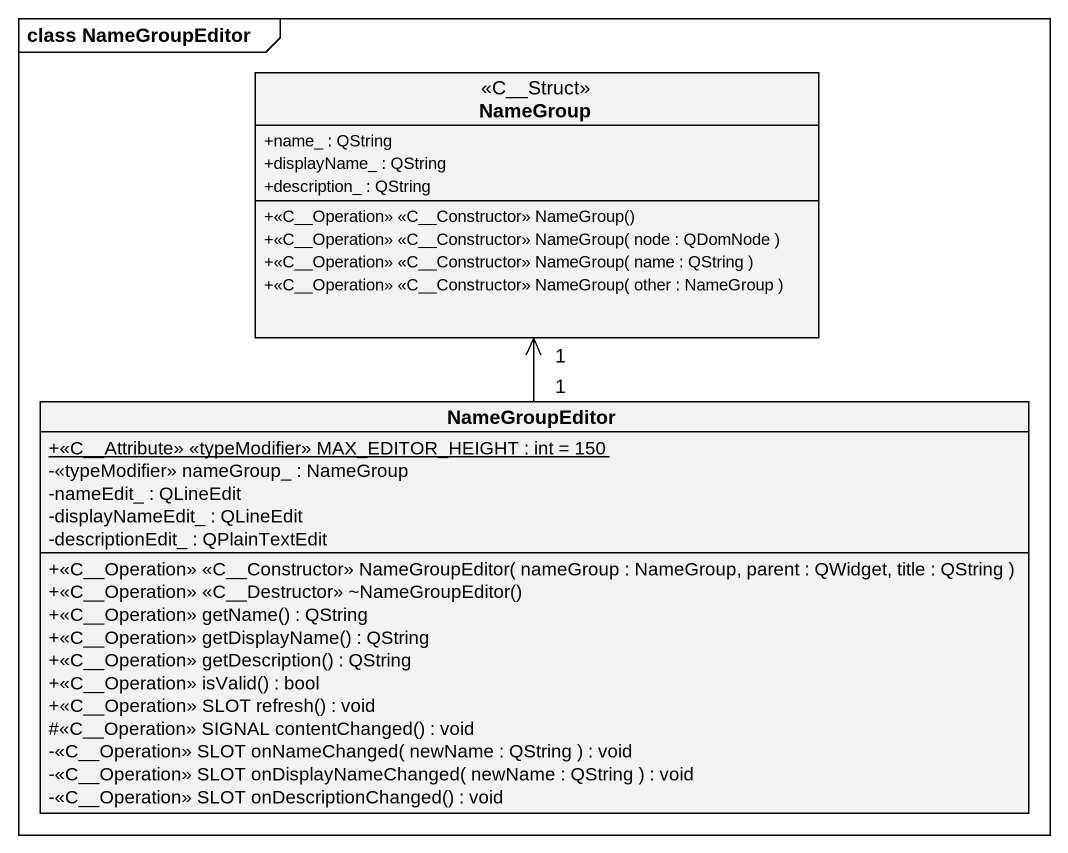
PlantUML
@startuml
mainframe class NameGroupEditor
hide circle
hide empty members
skinparam classAttributeIconSize 0
class NameGroup <<C__Struct>> {
  +name_ : QString
  +displayName_ : QString
  +description_ : QString
  +<<C~__Operation>> <<C~__Constructor>> NameGroup()
  +<<C~__Operation>> <<C~__Constructor>> NameGroup( node : QDomNode )
  +<<C~__Operation>> <<C~__Constructor>> NameGroup( name : QString )
  +<<C~__Operation>> <<C~__Constructor>> NameGroup( other : NameGroup )
}
class NameGroupEditor {
  {static} +<<C__Attribute>> <<typeModifier>> MAX_EDITOR_HEIGHT : int = 150
  -<<typeModifier>> nameGroup_ : NameGroup
  -nameEdit_ : QLineEdit
  -displayNameEdit_ : QLineEdit
  -descriptionEdit_ : QPlainTextEdit
  +<<C~__Operation>> <<C~__Constructor>> NameGroupEditor( nameGroup : NameGroup, parent : QWidget, title : QString )
  +<<C~__Operation>> <<C~__Destructor>> ~NameGroupEditor()
  +<<C__Operation>> getName() : QString
  +<<C__Operation>> getDisplayName() : QString
  +<<C__Operation>> getDescription() : QString
  +<<C__Operation>> isValid() : bool
  +<<C__Operation>> SLOT refresh() : void
  #<<C__Operation>> SIGNAL contentChanged() : void
  -<<C__Operation>> SLOT onNameChanged( newName : QString ) : void
  -<<C__Operation>> SLOT onDisplayNameChanged( newName : QString ) : void
  -<<C__Operation>> SLOT onDescriptionChanged() : void
}
NameGroupEditor "1" -up-> "1" NameGroup
@enduml
